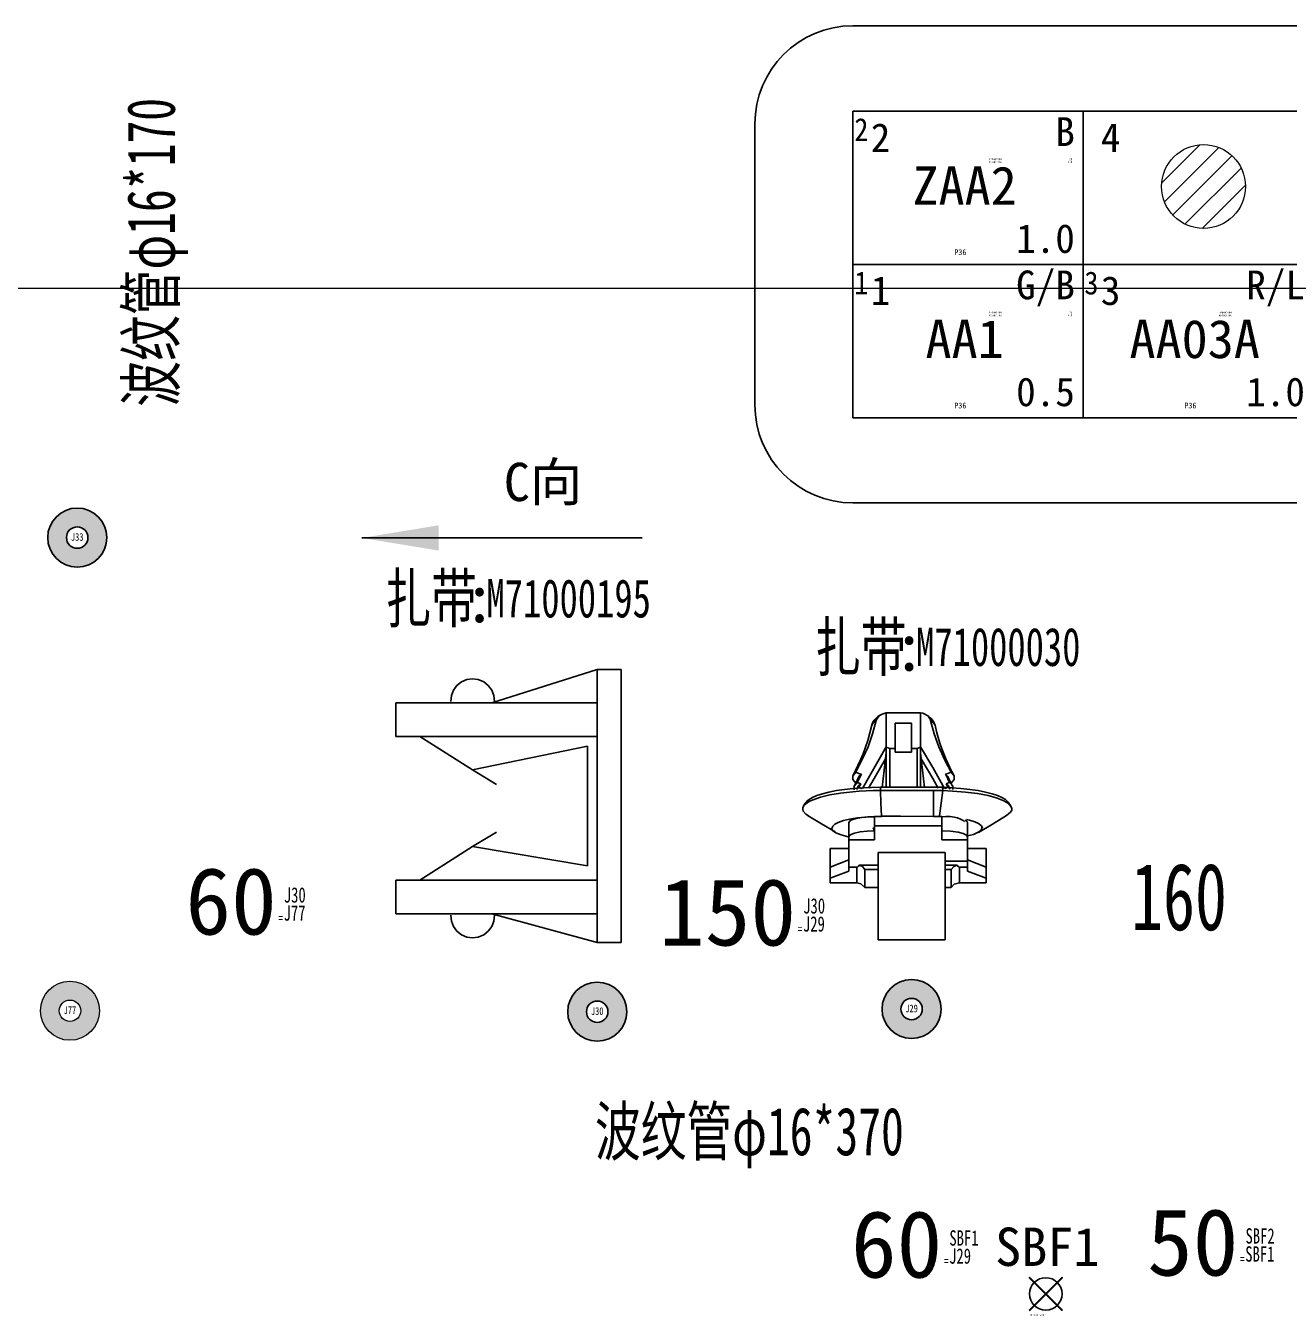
# Model space of a CAD drawing. Header units: millimetres. Extents: x -2653 to 6698, y -4403 to -42.
# Drawn here: x 814.3 to 880.2, y -795.9 to -728.6 of the extents above; entities that cross this region are included whole.
import ezdxf
from ezdxf.enums import TextEntityAlignment as Align

# ---------------------------------------------------------------- set-up
doc = ezdxf.new("R2010")
doc.units = ezdxf.units.MM
doc.header["$MEASUREMENT"] = 0
for name, color, linetype in [('21', 7, 'Continuous'), ('DIM', 6, 'Continuous'), ('文字', 3, 'Continuous'), ('短路点', 4, 'Continuous'), ('短路点-E1', 53, 'Continuous'), ('短路点-短路线号', 2, 'Continuous'), ('管-供应商', 43, 'Continuous'), ('管-内径', 2, 'Continuous'), ('管-名称', 59, 'Continuous'), ('管-外径', 6, 'Continuous'), ('管-编码', 58, 'Continuous'), ('节点长度', 1, 'Continuous'), ('节点长度-L', 32, 'Continuous'), ('轮廓线', 7, 'Continuous'), ('附件-供应商', 43, 'Continuous'), ('附件-名称', 53, 'Continuous'), ('附件-数量', 21, 'Continuous'), ('附件-编码', 52, 'Continuous')]:
    doc.layers.add(name, color=color, linetype=linetype)
for name, color, linetype, plot in [('供方编码', 51, 'Continuous', False), ('备注', 4, 'Continuous', False), ('短路点-不打印', 10, 'Continuous', False), ('管-ID', 7, 'Continuous', False), ('管-L', 38, 'Continuous', False), ('管-不打印', 2, 'Continuous', False), ('管-位置', 18, 'Continuous', False), ('管-单位', 2, 'Continuous', False), ('管-工位', 4, 'Continuous', False), ('管-开口', 64, 'Continuous', False), ('管-数量', 6, 'Continuous', False), ('管-类别', 56, 'Continuous', False), ('管-规格', 56, 'Continuous', False), ('管-重叠值', 49, 'Continuous', False), ('管-颜色', 14, 'Continuous', False), ('节点长度-E1', 53, 'Continuous', False), ('节点长度-E2', 53, 'Continuous', False), ('节点长度-不打印', 14, 'Continuous', False), ('附件-不打印', 2, 'Continuous', False), ('隐藏-剥皮长度', 2, 'Continuous', False), ('隐藏-加余量', 1, 'Continuous', False), ('隐藏-备注', 1, 'Continuous', False), ('隐藏-孔位', 1, 'Continuous', False), ('隐藏-对应端子', 2, 'Continuous', False), ('隐藏-短路点信息', 4, 'Continuous', False), ('隐藏-节点长度辅助', 202, 'Continuous', False), ('隐藏-规格', 1, 'Continuous', False), ('隐藏-辅助信息', 3, 'Continuous', False), ('隐藏-防水栓', 2, 'Continuous', False)]:
    doc.layers.add(name, color=color, linetype=linetype, plot=plot)
doc.styles.add('CL', font='', dxfattribs={"height": 2})
doc.styles.get("Standard").update_dxf_attribs({"font": 'txt', "bigfont": 'gbcbig.shx'})
doc.styles.add('灯泡', font='', dxfattribs={"width": 0.7})
doc.styles.get('CL').set_extended_font_data('SimSun')
doc.styles.get('灯泡').set_extended_font_data('NSimSun')
doc.dimstyles.get("Standard").update_dxf_attribs({"dimtxt": 10, "dimasz": 0.18, "dimexe": 0.18, "dimexo": 0.0625, "dimgap": 0.09, "dimtad": 0, "dimtih": 1, "dimtoh": 1, "dimdec": 4, "dimzin": 0, "dimdsep": 46, "dimtxsty": 'Standard', "dimcen": 0.09, "dimadec": 0, "dimazin": 0, "dimtfac": 1, "dimtdec": 4, "dimtofl": 0, "dimtmove": 0, "dimatfit": 3, "dimfxl": 1, "dimtolj": 1, "dimtzin": 0, "dimarcsym": 0})

# ---------------------------------------------------------------- blocks, each defined once
blk = doc.blocks.new('493577-1（出线）')
for p, q in [((165.06, 140.837), (108.781, 140.837)), ((103.66, 135.716), (103.66, 121.056)), ((165.06, 115.935), (108.781, 115.935))]:
    blk.add_line(p, q)
for points in [[(108.781, 136.386), (120.781, 136.386), (120.781, 128.386), (108.781, 128.386)], [(120.781, 136.386), (132.781, 136.386), (132.781, 128.386), (120.781, 128.386)], [(108.781, 128.386), (120.781, 128.386), (120.781, 120.386), (108.781, 120.386)], [(120.781, 128.386), (132.781, 128.386), (132.781, 120.386), (120.781, 120.386)]]:
    blk.add_lwpolyline(points, close=True)
at = {"color": 7, "linetype": 'Continuous'}
for centre, start, end in [((108.781, 135.716), 90, 180), ((108.781, 121.056), 180, 270)]:
    blk.add_arc(centre, 5.12, start, end, dxfattribs=at)
at = {"char_height": 1.5, "width": 2.47009, "attachment_point": 1}
for s, insert in [('{\\fSimSun|b0|i0|c134|p2;2}', (109.707, 135.749)), ('{\\fSimSun|b0|i0|c134|p2;4}', (121.707, 135.749)), ('{\\fSimSun|b0|i0|c134|p2;1}', (109.707, 127.768)), ('{\\fSimSun|b0|i0|c134|p2;3}', (121.707, 127.768))]:
    blk.add_mtext(s, dxfattribs=dict(at, insert=insert))
blk = doc.blocks.new('电线2')
at = {"layer": '轮廓线', "color": 7, "style": 'CL', "flags": 4}
for tag, p in [('颜色', (5.879, 2.803)), ('线径', (5.879, -2.776))]:
    blk.add_attdef(tag, text='', height=1.5, dxfattribs=at).set_placement(p, align=Align.MIDDLE_RIGHT)
blk.add_attdef('线号', text='', height=2, dxfattribs=at).set_placement((0.127, -0.016), align=Align.MIDDLE_CENTER)
at = {"layer": '隐藏-剥皮长度', "color": 2, "style": 'CL', "width": 0.9, "flags": 4}
blk.add_attdef('剥皮', text='', height=0.1, dxfattribs=at).set_placement((5.742, 1.222), align=Align.MIDDLE_RIGHT)
at = {"layer": '隐藏-加余量', "color": 1, "style": 'CL', "width": 0.9, "flags": 4}
blk.add_attdef('加余量', text='', height=0.1, dxfattribs=at).set_placement((5.742, 1.362), align=Align.MIDDLE_RIGHT)
at = {"layer": '隐藏-备注', "color": 1, "style": 'CL', "width": 0.9, "flags": 5}
blk.add_attdef('备注', text='', height=0.1, dxfattribs=at).set_placement((3.704, -1.38), align=Align.MIDDLE_CENTER)
at = {"layer": '隐藏-孔位', "color": 6, "style": 'CL', "width": 0.9, "flags": 4}
blk.add_attdef('孔位', text='', height=1.2, dxfattribs=at).set_placement((-5.625, 2.907), align=Align.MIDDLE_LEFT)
at = {"layer": '隐藏-对应端子', "color": 2, "style": 'CL', "width": 0.9, "flags": 4}
blk.add_attdef('对应簧片', text='', height=0.1, dxfattribs=at).set_placement((2.055, 1.208), align=Align.MIDDLE_RIGHT)
at = {"layer": '隐藏-规格', "color": 1, "style": 'CL', "width": 0.9, "flags": 5}
blk.add_attdef('规格', text='', height=0.2, dxfattribs=at).set_placement((5.742, -1.391), align=Align.MIDDLE_RIGHT)
at = {"layer": '隐藏-辅助信息', "color": 2, "style": 'CL', "width": 0.9, "flags": 5}
for tag, p in [('辅助', (3.704, 1.511)), ('标识管', (3.704, -1.138))]:
    blk.add_attdef(tag, text='', height=0.1, dxfattribs=at).set_placement(p, align=Align.MIDDLE_CENTER)
at = {"layer": '隐藏-辅助信息', "color": 3, "style": 'CL', "width": 0.9, "flags": 5}
for tag, p in [('编码', (3.704, 1.37)), ('供方编码', (3.704, 1.236))]:
    blk.add_attdef(tag, text='', height=0.1, dxfattribs=at).set_placement(p, align=Align.MIDDLE_CENTER)
for tag, p in [('线种', (2.055, -1.261)), ('工位', (2.055, -1.38))]:
    blk.add_attdef(tag, text='', height=0.1, dxfattribs=at).set_placement(p, align=Align.MIDDLE_RIGHT)
at = {"layer": '隐藏-辅助信息', "color": 1, "style": 'CL', "width": 0.9, "flags": 5}
blk.add_attdef('选项', text='', height=0.1, dxfattribs=at).set_placement((3.704, -1.261), align=Align.MIDDLE_CENTER)
at = {"layer": '隐藏-辅助信息', "color": 4, "style": 'CL', "width": 0.9, "flags": 4}
blk.add_attdef('位置', text='', height=0.3, dxfattribs=at).set_placement((-0.094, -3.491), align=Align.MIDDLE_CENTER)
at = {"layer": '隐藏-防水栓', "color": 2, "style": 'CL', "width": 0.9, "flags": 4}
blk.add_attdef('防水栓', text='', height=0.1, dxfattribs=at).set_placement((2.055, 1.362), align=Align.MIDDLE_RIGHT)
blk = doc.blocks.new('010016')
at = {"lineweight": 25}
blk.add_line((2045.557, 1138.112), (2046.983, 1138.114), dxfattribs=at)
at = {"color": 0}
for p, q in [((2044.946, 1134.704), (2044.946, 1130.151)), ((2048.446, 1134.704), (2048.446, 1130.151)), ((2044.946, 1130.151), (2048.446, 1130.151))]:
    blk.add_line(p, q, dxfattribs=at)
at = {"layer": '21', "color": 0, "linetype": 'Continuous'}
for p, q in [((2044.621, 1141.353), (2044.694, 1141.478)), ((2044.642, 1141.423), (2044.624, 1141.364)), ((2044.669, 1141.474), (2044.642, 1141.423)), ((2044.855, 1141.598), (2044.66, 1140.904)), ((2044.701, 1141.535), (2044.661, 1141.462)), ((2044.744, 1141.564), (2044.664, 1141.467)), ((2044.694, 1141.478), (2044.855, 1141.598)), ((2044.75, 1141.606), (2044.701, 1141.535)), ((2044.879, 1141.657), (2044.744, 1141.564)), ((2044.807, 1141.674), (2044.75, 1141.606)), ((2044.873, 1141.738), (2044.807, 1141.674)), ((2044.855, 1141.598), (2044.879, 1141.657)), ((2044.945, 1141.798), (2044.873, 1141.738)), ((2044.946, 1141.763), (2044.879, 1141.657)), ((2045.027, 1141.854), (2044.945, 1141.798)), ((2045.031, 1141.849), (2044.946, 1141.763)), ((2045.07, 1141.879), (2045.027, 1141.854)), ((2045.154, 1141.928), (2045.031, 1141.849)), ((2045.116, 1141.903), (2045.07, 1141.879)), ((2045.37, 1141.992), (2045.154, 1141.928)), ((2046.27, 1142.003), (2045.37, 1142.003)), ((2045.37, 1140.204), (2045.37, 1142.003)), ((2046.27, 1141.455), (2045.846, 1141.455)), ((2045.846, 1141.454), (2045.846, 1140.134)), ((2047.17, 1142.003), (2046.27, 1142.003)), ((2046.694, 1141.455), (2046.27, 1141.455)), ((2046.694, 1141.454), (2046.694, 1140.134)), ((2047.17, 1142.003), (2047.17, 1140.204)), ((2047.17, 1141.992), (2047.279, 1141.97)), ((2047.279, 1141.97), (2047.386, 1141.928)), ((2047.386, 1141.928), (2047.509, 1141.849)), ((2047.471, 1141.878), (2047.425, 1141.902)), ((2047.513, 1141.853), (2047.471, 1141.878)), ((2047.509, 1141.849), (2047.594, 1141.763)), ((2047.595, 1141.798), (2047.513, 1141.853)), ((2047.594, 1141.763), (2047.661, 1141.657)), ((2047.668, 1141.738), (2047.595, 1141.798)), ((2047.661, 1141.657), (2047.795, 1141.564)), ((2047.685, 1141.598), (2047.661, 1141.657)), ((2047.733, 1141.673), (2047.668, 1141.738)), ((2047.846, 1141.478), (2047.685, 1141.598)), ((2047.685, 1141.598), (2047.88, 1140.904)), ((2047.79, 1141.606), (2047.733, 1141.673)), ((2047.839, 1141.535), (2047.79, 1141.606)), ((2047.795, 1141.564), (2047.876, 1141.467)), ((2047.879, 1141.462), (2047.839, 1141.535)), ((2047.919, 1141.353), (2047.846, 1141.478)), ((2047.898, 1141.423), (2047.871, 1141.474)), ((2047.915, 1141.364), (2047.898, 1141.423)), ((2044.521, 1140.949), (2044.407, 1140.55)), ((2044.66, 1140.904), (2044.425, 1140.22)), ((2044.621, 1141.353), (2044.521, 1140.949)), ((2047.88, 1140.904), (2048.115, 1140.22)), ((2048.001, 1141.027), (2047.919, 1141.353)), ((2048.089, 1140.703), (2048.001, 1141.027)), ((2044.425, 1140.22), (2044.123, 1139.551)), ((2044.129, 1138.046), (2045.37, 1140.218)), ((2044.294, 1140.197), (2044.166, 1139.849)), ((2044.407, 1140.55), (2044.294, 1140.197)), ((2045.37, 1138.109), (2045.37, 1140.204)), ((2045.37, 1140.204), (2045.557, 1140.134)), ((2045.846, 1140.134), (2045.557, 1140.134)), ((2045.557, 1138.112), (2045.557, 1140.134)), ((2045.846, 1140.134), (2045.846, 1139.934)), ((2046.983, 1140.134), (2046.694, 1140.134)), ((2046.694, 1139.934), (2046.694, 1140.134)), ((2046.983, 1140.134), (2047.17, 1140.204)), ((2046.983, 1138.114), (2046.983, 1140.134)), ((2047.797, 1139.136), (2047.17, 1140.218)), ((2047.17, 1140.204), (2047.17, 1138.111)), ((2048.176, 1140.408), (2048.089, 1140.703)), ((2048.115, 1140.22), (2048.416, 1139.551)), ((2048.272, 1140.117), (2048.176, 1140.408)), ((2048.371, 1139.855), (2048.272, 1140.117)), ((2044.123, 1139.551), (2043.786, 1138.895)), ((2044.037, 1139.547), (2043.898, 1139.25)), ((2044.166, 1139.849), (2044.037, 1139.547)), ((2044.743, 1138.57), (2045.335, 1139.592)), ((2045.167, 1138.095), (2045.37, 1139.906)), ((2046.27, 1139.934), (2045.846, 1139.934)), ((2046.694, 1139.934), (2046.27, 1139.934)), ((2047.373, 1138.098), (2047.17, 1139.906)), ((2047.797, 1138.57), (2047.205, 1139.592)), ((2048.48, 1139.599), (2048.371, 1139.855)), ((2048.416, 1139.551), (2048.754, 1138.895)), ((2048.586, 1139.369), (2048.48, 1139.599)), ((2043.628, 1138.708), (2043.786, 1138.895)), ((2043.772, 1138.993), (2043.642, 1138.738)), ((2043.898, 1139.25), (2043.772, 1138.993)), ((2043.786, 1138.895), (2043.949, 1138.835)), ((2043.949, 1138.835), (2044.078, 1138.787)), ((2043.954, 1138.674), (2044.078, 1138.787)), ((2044.078, 1138.787), (2043.956, 1138.552)), ((2048.411, 1138.046), (2047.797, 1139.136)), ((2048.591, 1138.835), (2048.462, 1138.787)), ((2048.586, 1138.674), (2048.462, 1138.787)), ((2048.462, 1138.787), (2048.584, 1138.552)), ((2048.695, 1139.141), (2048.586, 1139.369)), ((2048.754, 1138.895), (2048.591, 1138.835)), ((2048.796, 1138.939), (2048.695, 1139.141)), ((2048.912, 1138.708), (2048.754, 1138.895)), ((2048.898, 1138.738), (2048.796, 1138.939)), ((2043.198, 1137.999), (2043.654, 1138.049)), ((2043.628, 1138.517), (2043.628, 1138.708)), ((2043.786, 1138.329), (2043.628, 1138.517)), ((2043.654, 1138.049), (2044.131, 1138.084)), ((2043.79, 1138.349), (2043.686, 1138.14)), ((2043.697, 1138.175), (2043.86, 1138.366)), ((2043.703, 1137.979), (2043.697, 1138.175)), ((2043.893, 1138.558), (2043.79, 1138.349)), ((2043.862, 1138.069), (2043.827, 1137.997)), ((2043.83, 1138), (2043.882, 1138.056)), ((2043.956, 1138.552), (2043.86, 1138.366)), ((2043.86, 1138.366), (2043.964, 1138.328)), ((2043.862, 1138.069), (2043.923, 1138.185)), ((2043.882, 1138.056), (2043.949, 1138.112)), ((2043.893, 1138.558), (2043.954, 1138.674)), ((2043.923, 1138.185), (2044.045, 1138.298)), ((2043.991, 1138.194), (2043.949, 1138.112)), ((2043.949, 1138.112), (2044.023, 1138.085)), ((2043.964, 1138.328), (2044.045, 1138.298)), ((2044.045, 1138.298), (2043.991, 1138.194)), ((2044.023, 1138.085), (2044.082, 1138.063)), ((2044.054, 1138.042), (2044.082, 1138.063)), ((2044.129, 1138.046), (2044.082, 1138.063)), ((2044.131, 1138.084), (2044.613, 1138.106)), ((2044.457, 1138.062), (2044.743, 1138.57)), ((2044.613, 1138.106), (2045.067, 1138.113)), ((2045.067, 1138.113), (2045.877, 1138.113)), ((2045.067, 1137.944), (2045.067, 1138.113)), ((2045.877, 1138.113), (2046.663, 1138.113)), ((2046.663, 1138.113), (2047.06, 1138.113)), ((2047.06, 1138.113), (2047.446, 1138.113)), ((2047.446, 1138.113), (2047.839, 1138.113)), ((2048.081, 1138.065), (2047.797, 1138.57)), ((2047.839, 1138.113), (2048.316, 1138.107)), ((2048.316, 1138.107), (2048.317, 1138.107)), ((2048.317, 1138.107), (2048.334, 1137.937)), ((2048.317, 1138.107), (2048.794, 1138.085)), ((2048.411, 1138.046), (2048.458, 1138.063)), ((2048.517, 1138.085), (2048.458, 1138.063)), ((2048.496, 1138.026), (2048.458, 1138.063)), ((2048.576, 1138.328), (2048.495, 1138.298)), ((2048.617, 1138.185), (2048.495, 1138.298)), ((2048.495, 1138.298), (2048.549, 1138.194)), ((2048.591, 1138.112), (2048.517, 1138.085)), ((2048.549, 1138.194), (2048.591, 1138.112)), ((2048.68, 1138.366), (2048.576, 1138.328)), ((2048.584, 1138.552), (2048.68, 1138.366)), ((2048.647, 1138.558), (2048.586, 1138.674)), ((2048.655, 1138.059), (2048.591, 1138.112)), ((2048.678, 1138.069), (2048.617, 1138.185)), ((2048.75, 1138.349), (2048.647, 1138.558)), ((2048.706, 1138.005), (2048.655, 1138.059)), ((2048.711, 1138.003), (2048.678, 1138.069)), ((2048.841, 1138.178), (2048.68, 1138.366)), ((2048.854, 1138.14), (2048.75, 1138.349)), ((2048.754, 1138.329), (2048.912, 1138.517)), ((2048.794, 1138.085), (2049.271, 1138.049)), ((2048.84, 1137.986), (2048.841, 1138.178)), ((2048.912, 1138.517), (2048.912, 1138.708)), ((2049.271, 1138.049), (2049.732, 1137.999)), ((2041.223, 1137.36), (2041.348, 1137.474)), ((2041.264, 1137.314), (2041.397, 1137.39)), ((2041.348, 1137.474), (2041.526, 1137.58)), ((2041.397, 1137.39), (2041.56, 1137.463)), ((2041.526, 1137.58), (2041.76, 1137.679)), ((2041.56, 1137.463), (2041.945, 1137.592)), ((2041.76, 1137.679), (2042.049, 1137.773)), ((2041.945, 1137.592), (2042.426, 1137.709)), ((2042.049, 1137.773), (2042.389, 1137.859)), ((2042.389, 1137.859), (2042.774, 1137.935)), ((2042.426, 1137.709), (2042.985, 1137.805)), ((2042.774, 1137.935), (2043.198, 1137.998)), ((2042.985, 1137.805), (2043.297, 1137.845)), ((2043.297, 1137.845), (2043.627, 1137.879)), ((2043.627, 1137.879), (2043.969, 1137.906)), ((2043.969, 1137.906), (2044.323, 1137.926)), ((2044.028, 1138.021), (2044.054, 1138.042)), ((2044.323, 1137.926), (2044.691, 1137.939)), ((2044.691, 1137.939), (2045.067, 1137.944)), ((2045.067, 1137.944), (2045.097, 1137.281)), ((2045.067, 1137.944), (2045.567, 1137.944)), ((2045.567, 1137.944), (2045.877, 1137.944)), ((2045.877, 1137.944), (2046.377, 1137.944)), ((2046.377, 1137.944), (2047.109, 1137.943)), ((2047.109, 1137.943), (2047.841, 1137.944)), ((2047.839, 1137.281), (2047.841, 1137.944)), ((2047.841, 1137.944), (2047.966, 1137.943)), ((2047.966, 1137.943), (2048.091, 1137.942)), ((2048.091, 1137.942), (2048.334, 1137.937)), ((2048.152, 1136.614), (2048.333, 1137.937)), ((2048.334, 1137.937), (2048.83, 1137.915)), ((2048.83, 1137.915), (2049.501, 1137.86)), ((2049.501, 1137.86), (2049.827, 1137.822)), ((2049.732, 1137.999), (2050.164, 1137.935)), ((2049.827, 1137.822), (2050.141, 1137.777)), ((2050.141, 1137.777), (2050.421, 1137.728)), ((2050.164, 1137.935), (2050.553, 1137.86)), ((2050.421, 1137.728), (2050.684, 1137.673)), ((2050.553, 1137.86), (2050.892, 1137.774)), ((2050.684, 1137.673), (2050.932, 1137.612)), ((2050.892, 1137.774), (2051.176, 1137.683)), ((2050.932, 1137.612), (2051.158, 1137.545)), ((2051.158, 1137.545), (2051.506, 1137.409)), ((2051.176, 1137.683), (2051.408, 1137.583)), ((2051.408, 1137.583), (2051.588, 1137.476)), ((2051.506, 1137.409), (2051.757, 1137.256)), ((2051.588, 1137.476), (2051.731, 1137.332)), ((2041.016, 1136.955), (2041.021, 1137.042)), ((2041.043, 1136.87), (2041.016, 1136.955)), ((2041.021, 1137.042), (2041.084, 1137.16)), ((2041.186, 1136.707), (2041.043, 1136.87)), ((2041.137, 1137.238), (2041.068, 1137.139)), ((2041.084, 1137.16), (2041.264, 1137.314)), ((2041.205, 1137.336), (2041.137, 1137.238)), ((2041.316, 1136.628), (2041.186, 1136.707)), ((2041.21, 1137.336), (2041.223, 1137.36)), ((2045.097, 1137.281), (2045.127, 1136.618)), ((2047.836, 1136.618), (2047.839, 1137.281)), ((2051.859, 1136.803), (2051.645, 1136.629)), ((2051.805, 1137.233), (2051.737, 1137.332)), ((2051.757, 1137.256), (2051.899, 1137.093)), ((2051.874, 1137.135), (2051.805, 1137.233)), ((2051.922, 1136.921), (2051.859, 1136.803)), ((2051.899, 1137.093), (2051.927, 1137.007)), ((2051.927, 1137.007), (2051.922, 1136.921)), ((2041.302, 1136.627), (2042.006, 1136.202)), ((2042.006, 1136.202), (2042.71, 1135.777)), ((2042.583, 1136.08), (2042.551, 1135.986)), ((2042.691, 1136.182), (2042.583, 1136.08)), ((2042.866, 1136.274), (2042.691, 1136.182)), ((2043.138, 1136.368), (2042.866, 1136.274)), ((2043.467, 1136.446), (2043.138, 1136.368)), ((2043.417, 1136.257), (2043.46, 1136.337)), ((2043.417, 1135.519), (2043.417, 1136.257)), ((2043.46, 1136.337), (2043.588, 1136.412)), ((2043.87, 1136.511), (2043.467, 1136.446)), ((2043.801, 1136.479), (2043.588, 1136.412)), ((2044.083, 1136.531), (2043.801, 1136.479)), ((2044.313, 1136.556), (2043.87, 1136.511)), ((2044.412, 1136.564), (2044.083, 1136.531)), ((2044.768, 1136.58), (2044.313, 1136.556)), ((2044.767, 1136.575), (2044.412, 1136.564)), ((2044.767, 1136.587), (2044.767, 1135.838)), ((2048.267, 1136.091), (2044.767, 1136.091)), ((2045.127, 1136.585), (2044.768, 1136.58)), ((2045.127, 1136.594), (2046.112, 1136.594)), ((2047.836, 1136.592), (2046.112, 1136.594)), ((2047.973, 1136.592), (2047.836, 1136.592)), ((2048.084, 1136.591), (2047.973, 1136.592)), ((2048.102, 1136.591), (2048.084, 1136.591)), ((2048.147, 1136.59), (2048.102, 1136.591)), ((2048.267, 1136.586), (2048.152, 1136.589)), ((2048.267, 1136.59), (2048.267, 1135.838)), ((2048.269, 1136.571), (2048.491, 1136.586)), ((2048.491, 1136.586), (2048.714, 1136.579)), ((2048.714, 1136.579), (2048.909, 1136.554)), ((2048.909, 1136.554), (2049.093, 1136.509)), ((2049.093, 1136.509), (2049.249, 1136.449)), ((2049.249, 1136.449), (2049.384, 1136.373)), ((2049.384, 1136.373), (2049.457, 1136.315)), ((2049.469, 1136.402), (2049.588, 1136.322)), ((2049.718, 1136.392), (2049.568, 1136.427)), ((2049.588, 1136.322), (2049.617, 1136.257)), ((2049.617, 1136.257), (2049.617, 1135.519)), ((2049.992, 1136.308), (2049.718, 1136.392)), ((2050.192, 1136.218), (2049.992, 1136.308)), ((2050.342, 1136.1), (2050.192, 1136.218)), ((2050.194, 1135.752), (2050.921, 1136.19)), ((2050.391, 1135.983), (2050.342, 1136.1)), ((2050.921, 1136.19), (2051.648, 1136.629)), ((2042.513, 1135.986), (2042.576, 1135.854)), ((2042.576, 1135.854), (2042.749, 1135.731)), ((2042.749, 1135.731), (2043.022, 1135.622)), ((2043.022, 1135.622), (2043.397, 1135.526)), ((2043.496, 1135.627), (2043.417, 1135.519)), ((2043.417, 1135.363), (2043.417, 1135.519)), ((2043.417, 1135.363), (2044.767, 1135.363)), ((2043.417, 1134.246), (2043.417, 1135.363)), ((2043.726, 1135.722), (2043.496, 1135.627)), ((2044.019, 1135.785), (2043.726, 1135.722)), ((2044.376, 1135.824), (2044.019, 1135.785)), ((2044.767, 1135.838), (2044.376, 1135.824)), ((2044.767, 1135.778), (2044.699, 1136.009)), ((2044.767, 1135.363), (2044.767, 1135.838)), ((2048.724, 1135.819), (2048.267, 1135.838)), ((2048.267, 1135.363), (2048.267, 1135.838)), ((2048.267, 1135.363), (2049.617, 1135.363)), ((2049.127, 1135.765), (2048.724, 1135.819)), ((2049.391, 1135.696), (2049.127, 1135.765)), ((2049.559, 1135.612), (2049.391, 1135.696)), ((2049.617, 1135.519), (2049.559, 1135.612)), ((2049.617, 1135.568), (2049.918, 1135.654)), ((2049.617, 1135.363), (2049.617, 1135.519)), ((2049.617, 1134.246), (2049.617, 1135.363)), ((2049.918, 1135.654), (2050.169, 1135.762)), ((2050.17, 1135.762), (2050.32, 1135.872)), ((2050.32, 1135.872), (2050.367, 1135.983)), ((2042.442, 1134.918), (2043.417, 1134.918)), ((2042.442, 1133.946), (2042.442, 1134.918)), ((2048.446, 1134.704), (2044.946, 1134.704)), ((2050.592, 1134.918), (2049.617, 1134.918)), ((2050.592, 1133.946), (2050.592, 1134.918)), ((2042.442, 1133.946), (2043.417, 1134.323)), ((2043.417, 1133.934), (2043.417, 1134.246)), ((2043.924, 1133.988), (2043.967, 1134.053)), ((2044.946, 1134.053), (2043.967, 1134.053)), ((2043.967, 1134.053), (2044.14, 1133.969)), ((2048.446, 1134.246), (2049.617, 1134.246)), ((2049.066, 1134.053), (2048.446, 1134.053)), ((2048.894, 1133.969), (2049.066, 1134.053)), ((2049.066, 1134.053), (2049.121, 1133.975)), ((2050.592, 1133.946), (2049.617, 1134.323)), ((2049.617, 1133.934), (2049.617, 1134.246)), ((2042.442, 1133.363), (2042.442, 1133.946)), ((2042.442, 1133.363), (2043.417, 1133.74)), ((2042.442, 1133.363), (2042.442, 1133.128)), ((2043.417, 1133.934), (2043.834, 1133.934)), ((2043.417, 1133.934), (2043.417, 1133.74)), ((2043.834, 1133.934), (2043.851, 1133.936)), ((2043.834, 1133.128), (2043.834, 1133.934)), ((2043.851, 1133.936), (2043.868, 1133.942)), ((2043.868, 1133.942), (2043.896, 1133.96)), ((2043.896, 1133.96), (2043.924, 1133.988)), ((2044.14, 1133.969), (2044.267, 1133.827)), ((2044.267, 1132.885), (2044.267, 1133.827)), ((2044.267, 1133.827), (2044.946, 1133.827)), ((2048.446, 1133.827), (2048.767, 1133.827)), ((2048.767, 1133.827), (2048.894, 1133.969)), ((2048.767, 1132.885), (2048.767, 1133.827)), ((2049.121, 1133.975), (2049.166, 1133.942)), ((2049.166, 1133.942), (2049.183, 1133.936)), ((2049.183, 1133.936), (2049.2, 1133.934)), ((2049.2, 1133.934), (2049.2, 1133.128)), ((2049.2, 1133.934), (2049.617, 1133.934)), ((2049.617, 1133.934), (2049.617, 1133.74)), ((2050.592, 1133.363), (2049.617, 1133.74)), ((2050.592, 1133.363), (2050.592, 1133.946)), ((2050.592, 1133.363), (2050.592, 1133.128)), ((2042.442, 1133.128), (2043.834, 1133.128)), ((2044.056, 1133.077), (2043.834, 1133.128)), ((2044.267, 1132.885), (2044.056, 1133.077)), ((2044.267, 1132.885), (2044.946, 1132.885)), ((2048.446, 1132.885), (2048.767, 1132.885)), ((2048.923, 1133.046), (2048.767, 1132.885)), ((2049.2, 1133.128), (2048.923, 1133.046)), ((2049.2, 1133.128), (2050.592, 1133.128))]:
    blk.add_line(p, q, dxfattribs=at)
blk = doc.blocks.new('附件')
at = {"layer": '文字', "color": 3, "style": 'CL'}
blk.add_text(':', height=2.5, dxfattribs=at).set_placement((-3.788, -0.382), align=Align.MIDDLE_CENTER)
at = {"layer": '附件-不打印', "color": 3, "style": 'CL', "width": 0.7, "flags": 5}
for tag, p in [('范围', (-8.485, -1.318)), ('工位', (-6.896, -1.318)), ('位置', (-5.306, -1.318)), ('供方编码', (-8.485, -1.616))]:
    blk.add_attdef(tag, text='', height=0.2, dxfattribs=at).set_placement(p, align=Align.MIDDLE_CENTER)
at = {"layer": '附件-不打印', "color": 1, "style": 'CL'}
for tag, width, flags, p in [('单位', 0.6, 1, (-3.717, -1.318)), ('选项', 0.7, 13, (-6.896, -1.616)), ('备注', 0.7, 5, (-5.306, -1.616)), ('规格', 0.7, 5, (-3.717, -1.616))]:
    blk.add_attdef(tag, text='', height=0.2, dxfattribs=dict(at, width=width, flags=flags)).set_placement(p, align=Align.MIDDLE_CENTER)
at = {"layer": '附件-供应商', "color": 3, "style": 'CL', "width": 0.7, "flags": 8}
blk.add_attdef('供应商', text='', height=2.5, dxfattribs=at).set_placement((-13.399, -0.419), align=Align.MIDDLE_RIGHT)
at = {"layer": '附件-名称', "color": 3, "style": 'CL', "width": 0.7, "flags": 4}
blk.add_attdef('名称', text='', height=2.5, dxfattribs=at).set_placement((-3.92, -0.382), align=Align.MIDDLE_RIGHT)
at = {"layer": '附件-数量', "color": 2, "style": 'CL', "width": 0.7, "flags": 2}
blk.add_attdef('*', text='', height=1, dxfattribs=at).set_placement((15.719, -0.382), align=Align.MIDDLE_CENTER)
at = {"layer": '附件-数量', "color": 2, "style": 'CL', "width": 0.7, "flags": 4}
blk.add_attdef('数量', text='', height=1.2, dxfattribs=at).set_placement((16.072, -0.382), align=Align.MIDDLE_LEFT)
at = {"layer": '附件-编码', "color": 2, "style": 'CL', "width": 0.7, "flags": 4}
blk.add_attdef('编码', text='', height=2.5, dxfattribs=at).set_placement((-3.651, -0.382), align=Align.MIDDLE_LEFT)
blk = doc.blocks.new('9818107')
at = {"color": 0, "linetype": 'Continuous'}
for p, q in [((48.797, 27.934), (43.297, 26.184)), ((48.797, 27.934), (48.797, 13.684)), ((50.047, 13.684), (50.047, 27.934)), ((41.297, 26.851), (41.477, 27.093)), ((41.477, 27.093), (41.716, 27.283)), ((41.716, 27.283), (42, 27.403)), ((42, 27.403), (42.297, 27.444)), ((42.297, 27.444), (42.594, 27.403)), ((42.594, 27.403), (42.878, 27.283)), ((42.878, 27.283), (43.117, 27.093)), ((43.117, 27.093), (43.297, 26.851)), ((41.159, 26.265), (41.19, 26.567)), ((41.19, 26.567), (41.297, 26.851)), ((43.297, 26.851), (43.404, 26.567)), ((43.404, 26.567), (43.435, 26.265)), ((48.797, 26.184), (38.297, 26.184)), ((38.297, 26.184), (38.297, 24.434)), ((48.797, 24.434), (48.797, 26.184)), ((38.297, 24.434), (48.797, 24.434)), ((39.547, 24.434), (42.297, 22.684)), ((48.797, 24.434), (48.797, 24.434)), ((42.297, 22.684), (48.297, 23.934)), ((48.297, 23.934), (48.297, 17.684)), ((50.047, 23.434), (50.047, 18.684)), ((42.297, 22.684), (43.547, 21.934)), ((42.297, 18.684), (43.547, 19.434)), ((42.297, 18.684), (39.547, 16.934)), ((48.297, 17.684), (42.297, 18.684)), ((48.797, 16.934), (38.297, 16.934)), ((38.297, 16.934), (38.297, 15.184)), ((48.797, 15.184), (48.797, 16.934)), ((38.297, 15.184), (48.797, 15.184)), ((41.19, 14.801), (41.159, 15.103)), ((48.797, 13.684), (43.297, 15.184)), ((43.435, 15.103), (43.404, 14.801)), ((48.797, 15.184), (48.797, 15.184)), ((41.297, 14.517), (41.19, 14.801)), ((41.477, 14.275), (41.297, 14.517)), ((41.716, 14.085), (41.477, 14.275)), ((43.117, 14.275), (42.878, 14.085)), ((43.297, 14.517), (43.117, 14.275)), ((43.404, 14.801), (43.297, 14.517)), ((42, 13.965), (41.716, 14.085)), ((42.297, 13.924), (42, 13.965)), ((42.594, 13.965), (42.297, 13.924)), ((42.878, 14.085), (42.594, 13.965)), ((48.797, 13.684), (50.047, 13.684)), ((50.047, 13.684), (50.047, 13.684))]:
    blk.add_line(p, q, dxfattribs=at)
at = {"color": 0}
blk.add_line((48.797, 27.934), (50.047, 27.934), dxfattribs=at)
blk = doc.blocks.new('9818106')
at = {"rotation": 180}
blk.add_blockref('9818107', (857.775, -198.67), dxfattribs=at)
blk = doc.blocks.new('分支点')
at = {"layer": '轮廓线'}
h = blk.add_hatch(color=1, dxfattribs=at)
edge = h.paths.add_edge_path()
edge.add_arc((-0.001, 0.001), 1.54, 0, 360)
edge = h.paths.add_edge_path(flags=16)
edge.add_arc((-0.001, 0.001), 0.56, 0, 360)
at = {"layer": '轮廓线', "color": 1, "linetype": 'ByBlock', "lineweight": -2}
for radius in [1.54, 0.56]:
    blk.add_circle((-0.001, 0.001), radius, dxfattribs=at)
at = {"layer": '轮廓线', "color": 2, "style": 'CL', "width": 0.8}
blk.add_attdef('位置', text='', height=0.4, dxfattribs=at).set_placement((-0.002, 0.035), align=Align.MIDDLE_CENTER)
at = {"layer": '隐藏-辅助信息', "color": 1, "style": 'CL', "width": 0.8, "flags": 13}
blk.add_attdef('选项', text='', height=0.1, dxfattribs=at).set_placement((-0.002, -0.464), align=Align.MIDDLE_CENTER)
blk = doc.blocks.new('节点长度')
at = {"layer": '节点长度-E1', "color": 202, "ltscale": 0.5, "style": 'CL', "width": 0.7, "flags": 4}
blk.add_attdef('E1', text='', height=0.8, dxfattribs=at).set_placement((1.351, 0.931), align=Align.MIDDLE_LEFT)
at = {"layer": '节点长度-E2', "color": 202, "ltscale": 0.5, "style": 'CL', "width": 0.7, "flags": 4}
blk.add_attdef('E2', text='', height=0.8, dxfattribs=at).set_placement((1.339, -0.011), align=Align.MIDDLE_LEFT)
at = {"layer": '节点长度-L', "color": 1, "ltscale": 0.5, "style": 'CL', "flags": 4}
blk.add_attdef('L', text='', height=2, dxfattribs=at).set_placement((0.98, 0.612), align=Align.MIDDLE_RIGHT)
at = {"layer": '节点长度-不打印', "color": 202, "ltscale": 0.5, "style": 'CL', "width": 0.7}
blk.add_text('=', height=0.5, dxfattribs=at).set_placement((1.189, -0.273), align=Align.MIDDLE_CENTER)
at = {"layer": '节点长度-不打印', "color": 1, "style": 'CL', "width": 0.8, "flags": 13}
blk.add_attdef('选项', text='', height=0.1, dxfattribs=at).set_placement((0.334, -0.1), align=Align.MIDDLE_CENTER)
blk = doc.blocks.new('短路点')
at = {"layer": '轮廓线', "color": 2, "linetype": 'ByBlock', "lineweight": -2}
for p, q in [((0, 0), (-0.869, 0.869)), ((-0.869, -0.869), (0.869, 0.869)), ((0, 0), (0.869, -0.869))]:
    blk.add_line(p, q, dxfattribs=at)
at = {"layer": '轮廓线', "color": 2, "linetype": 'ByBlock', "lineweight": -2, "const_width": 0.0983}
for points in [[(-0.869, -0.869), (0.869, 0.869)], [(-0.869, 0.869), (0.869, -0.869)]]:
    blk.add_lwpolyline(points, dxfattribs=at)
at = {"layer": '轮廓线', "linetype": 'ByBlock', "lineweight": -2}
blk.add_circle((0, 0), 0.847, dxfattribs=at)
at = {"layer": '短路点-E1', "color": 4, "ltscale": 0.5, "style": 'CL', "flags": 4}
blk.add_attdef('E1', text='', height=2, dxfattribs=at).set_placement((0.092, 2.443), align=Align.MIDDLE_CENTER)
at = {"layer": '短路点-不打印', "color": 4, "style": 'CL', "flags": 5}
for tag, p in [('右端线号', (0.851, 0.655)), ('回折', (0.851, 0.892)), ('回折长', (0.851, 0.773)), ('左端线号', (0.851, 0.536)), ('绝缘长度', (0.851, 0.417)), ('剥皮', (0.851, 0.299)), ('绝缘', (0.851, 0.062)), ('选项', (0.851, 0.18)), ('位置', (0.851, -0.057)), ('辅助', (0.851, -0.175)), ('搭接', (0.851, -0.294)), ('对应簧片', (0.851, -0.413))]:
    blk.add_attdef(tag, p, '', height=0.07, dxfattribs=at)
at = {"layer": '短路点-不打印', "color": 1, "style": 'CL', "flags": 5}
blk.add_attdef('备注', text='', height=0.3, dxfattribs=at).set_placement((0.846, -0.61), align=Align.MIDDLE_LEFT)
at = {"layer": '短路点-短路线号', "color": 4, "style": 'CL', "flags": 12}
blk.add_attdef('短路线号', text='', height=0.08, dxfattribs=at).set_placement((-0.797, -1.121), align=Align.MIDDLE_LEFT)
blk = doc.blocks.new('管')
at = {"layer": '供方编码', "color": 2, "style": 'CL', "width": 0.7, "flags": 1}
blk.add_attdef('供方编码', text='', height=0.25, dxfattribs=at).set_placement((-1.647, -0.675), align=Align.MIDDLE_LEFT)
at = {"layer": '备注', "color": 1, "style": 'CL', "width": 0.7, "flags": 1}
blk.add_attdef('备注', text='', height=0.25, dxfattribs=at).set_placement((-2.741, -1.353), align=Align.MIDDLE_RIGHT)
at = {"layer": '文字', "color": 3, "style": 'CL', "flags": 9}
for tag, p in [('材质', (-6.173, -3.095)), ('耐低温', (10.809, -3.095)), ('耐高温', (10.809, -5.892)), ('参照标准', (10.537, -9.025))]:
    blk.add_attdef(tag, text='', height=2, dxfattribs=at).set_placement(p, align=Align.MIDDLE_RIGHT)
at = {"layer": '管-ID', "color": 1, "style": 'CL', "width": 0.7, "flags": 5}
blk.add_attdef('ID', text='', height=0.2, dxfattribs=at).set_placement((0.885, -0.698), align=Align.MIDDLE_CENTER)
at = {"layer": '管-L', "color": 2, "style": 'CL', "width": 0.8, "flags": 4}
blk.add_attdef('L', text='', height=0.2, dxfattribs=at).set_placement((5.331, 0.036), align=Align.MIDDLE_LEFT)
at = {"layer": '管-不打印', "color": 1, "style": 'CL', "width": 0.7, "flags": 13}
blk.add_attdef('选项', text='', height=0.2, dxfattribs=at).set_placement((5.155, -1.31), align=Align.MIDDLE_CENTER)
at = {"layer": '管-位置', "color": 3, "style": 'CL', "width": 0.7, "flags": 1}
blk.add_attdef('位置', text='', height=0.25, dxfattribs=at).set_placement((-2.77, -1.067), align=Align.MIDDLE_RIGHT)
at = {"layer": '管-供应商', "color": 3, "style": 'CL', "width": 0.7, "flags": 9}
blk.add_attdef('供应商', text='', height=2.5, dxfattribs=at).set_placement((-12.131, -0.078), align=Align.MIDDLE_RIGHT)
at = {"layer": '管-内径', "color": 3, "style": 'CL', "flags": 9}
blk.add_attdef('内径', text='', height=2, dxfattribs=at).set_placement((-6.193, -5.424), align=Align.MIDDLE_RIGHT)
at = {"layer": '管-单位', "color": 2, "style": 'CL', "width": 0.6, "flags": 5}
blk.add_attdef('单位', text='', height=0.2, dxfattribs=at).set_placement((5.158, -0.698), align=Align.MIDDLE_CENTER)
at = {"layer": '管-名称', "color": 1, "style": 'CL', "width": 0.7, "flags": 5}
blk.add_attdef('名称', text='', height=2.5, dxfattribs=at).set_placement((-1.998, -0.002), align=Align.MIDDLE_RIGHT)
at = {"layer": '管-外径', "color": 3, "style": 'CL', "width": 0.7, "flags": 1}
blk.add_attdef('外径', text='', height=2.5, dxfattribs=at).set_placement((-11.467, -8.408), align=Align.MIDDLE_LEFT)
at = {"layer": '管-工位', "color": 3, "style": 'CL', "width": 0.7, "flags": 1}
blk.add_attdef('工位', text='', height=0.25, dxfattribs=at).set_placement((-2.309, -1.345), align=Align.MIDDLE_CENTER)
at = {"layer": '管-开口', "color": 3, "style": 'CL', "width": 0.7, "flags": 1}
blk.add_attdef('开口', text='', height=0.25, dxfattribs=at).set_placement((-4.502, -1.063), align=Align.MIDDLE_CENTER)
at = {"layer": '管-数量', "color": 2, "style": 'CL', "width": 0.8, "flags": 1}
blk.add_attdef('数量', text='', height=2.5, dxfattribs=at).set_placement((4.91, 0.034), align=Align.MIDDLE_LEFT)
at = {"layer": '管-类别', "color": 7, "style": 'CL', "width": 0.6, "flags": 5}
blk.add_attdef('类别', text='', height=0.2, dxfattribs=at).set_placement((1.954, -1.223), align=Align.MIDDLE_CENTER)
at = {"layer": '管-编码', "color": 2, "style": 'CL', "width": 0.7}
blk.add_attdef('编码', text='', height=2.5, dxfattribs=at).set_placement((-1.647, 0.064), align=Align.MIDDLE_LEFT)
at = {"layer": '管-规格', "color": 3, "style": 'CL', "width": 0.7, "flags": 1}
blk.add_attdef('规格', text='', height=0.25, dxfattribs=at).set_placement((-1.613, -1.366), align=Align.MIDDLE_LEFT)
at = {"layer": '管-重叠值', "color": 1, "style": 'CL', "width": 0.6, "flags": 5}
blk.add_attdef('重叠值', text='', height=0.2, dxfattribs=at).set_placement((4.09, -0.96), align=Align.MIDDLE_CENTER)
at = {"layer": '管-颜色', "color": 7, "style": 'CL', "width": 0.6, "flags": 5}
blk.add_attdef('颜色', text='', height=0.2, dxfattribs=at).set_placement((1.954, -0.96), align=Align.MIDDLE_CENTER)

msp = doc.modelspace()

# ---------------------------------------------------------------- hatches: boundary and pattern name
at = {"linetype": 'ByBlock', "lineweight": 9}
h = msp.add_hatch(dxfattribs=at)
h.set_pattern_fill('LINE', color=0, scale=0.25, angle=45, style=0)
h.set_pattern_definition([(45, (-2233.5537, -1651.5475), (-0.561266, 0.561266), [])])
h.paths.add_polyline_path([(873.514, -736.966, 1), (877.892, -736.966, 1)])

# ---------------------------------------------------------------- linework, layer by layer
at = {"color": 0, "linetype": 'ByBlock', "lineweight": 9}
msp.add_circle((875.703, -736.966), 2.189, dxfattribs=at)
at = {"layer": '轮廓线', "color": 3, "lineweight": 0}
msp.add_line((-165.433, -742.271), (1003.567, -742.271), dxfattribs=at)

# ---------------------------------------------------------------- block references
at = {"lineweight": -3}
msp.add_blockref('493577-1（出线）', (748.639, -869.415), dxfattribs=at)
at = {"rotation": 90}
msp.add_blockref('管', (820.865, -746.81), dxfattribs=at).add_auto_attribs({'编码': '波纹管φ16*170'})
at = {"lineweight": -3}
ref = msp.add_blockref('电线2', (863.114, -736.903), dxfattribs=at)
ref.add_attrib('线号', 'ZAA2', dxfattribs={"layer": '轮廓线', "color": 7, "height": 2, "style": 'CL'}).set_placement((863.241, -736.919), align=Align.MIDDLE_CENTER)
ref.add_attrib('线径', '1.0', dxfattribs={"layer": '轮廓线', "color": 7, "height": 1.5, "style": 'CL'}).set_placement((868.992, -739.678), align=Align.MIDDLE_RIGHT)
ref.add_attrib('颜色', 'B', dxfattribs={"layer": '轮廓线', "color": 7, "height": 1.5, "style": 'CL'}).set_placement((868.992, -734.099), align=Align.MIDDLE_RIGHT)
ref.add_attrib('孔位', '2', dxfattribs={"layer": '隐藏-孔位', "color": 6, "height": 1.2, "style": 'CL', "width": 0.9}).set_placement((857.489, -733.996), align=Align.MIDDLE_LEFT)
ref.add_attrib('剥皮', '4.0', dxfattribs={"layer": '隐藏-剥皮长度', "color": 2, "height": 0.1, "style": 'CL', "width": 0.9}).set_placement((868.855, -735.681), align=Align.MIDDLE_RIGHT)
ref.add_attrib('对应簧片', 'M23001296', dxfattribs={"layer": '隐藏-对应端子', "color": 2, "height": 0.1, "style": 'CL', "width": 0.9}).set_placement((865.169, -735.694), align=Align.MIDDLE_RIGHT)
ref.add_attrib('防水栓', 'PP0440704', dxfattribs={"layer": '隐藏-防水栓', "color": 2, "height": 0.1, "style": 'CL', "width": 0.9}).set_placement((865.169, -735.541), align=Align.MIDDLE_RIGHT)
ref.add_attrib('加余量', '25', dxfattribs={"layer": '隐藏-加余量', "color": 1, "height": 0.1, "style": 'CL', "width": 0.9}).set_placement((868.855, -735.541), align=Align.MIDDLE_RIGHT)
ref.add_attrib('位置', 'P36', dxfattribs={"layer": '隐藏-辅助信息', "color": 4, "height": 0.3, "style": 'CL', "width": 0.9}).set_placement((863.019, -740.393), align=Align.MIDDLE_CENTER)
ref = msp.add_blockref('电线2', (863.114, -744.903), dxfattribs=at)
ref.add_attrib('线号', 'AA1', dxfattribs={"layer": '轮廓线', "color": 7, "height": 2, "style": 'CL'}).set_placement((863.241, -744.919), align=Align.MIDDLE_CENTER)
ref.add_attrib('线径', '0.5', dxfattribs={"layer": '轮廓线', "color": 7, "height": 1.5, "style": 'CL'}).set_placement((868.992, -747.678), align=Align.MIDDLE_RIGHT)
ref.add_attrib('颜色', 'G/B', dxfattribs={"layer": '轮廓线', "color": 7, "height": 1.5, "style": 'CL'}).set_placement((868.992, -742.099), align=Align.MIDDLE_RIGHT)
ref.add_attrib('孔位', '1', dxfattribs={"layer": '隐藏-孔位', "color": 6, "height": 1.2, "style": 'CL', "width": 0.9}).set_placement((857.489, -741.996), align=Align.MIDDLE_LEFT)
ref.add_attrib('剥皮', '4.0', dxfattribs={"layer": '隐藏-剥皮长度', "color": 2, "height": 0.1, "style": 'CL', "width": 0.9}).set_placement((868.855, -743.681), align=Align.MIDDLE_RIGHT)
ref.add_attrib('对应簧片', 'M23001295', dxfattribs={"layer": '隐藏-对应端子', "color": 2, "height": 0.1, "style": 'CL', "width": 0.9}).set_placement((865.169, -743.694), align=Align.MIDDLE_RIGHT)
ref.add_attrib('防水栓', 'PP0440704', dxfattribs={"layer": '隐藏-防水栓', "color": 2, "height": 0.1, "style": 'CL', "width": 0.9}).set_placement((865.169, -743.541), align=Align.MIDDLE_RIGHT)
ref.add_attrib('加余量', '25', dxfattribs={"layer": '隐藏-加余量', "color": 1, "height": 0.1, "style": 'CL', "width": 0.9}).set_placement((868.855, -743.541), align=Align.MIDDLE_RIGHT)
ref.add_attrib('位置', 'P36', dxfattribs={"layer": '隐藏-辅助信息', "color": 4, "height": 0.3, "style": 'CL', "width": 0.9}).set_placement((863.019, -748.393), align=Align.MIDDLE_CENTER)
ref = msp.add_blockref('电线2', (875.114, -744.903), dxfattribs=at)
ref.add_attrib('线号', 'AA03A', dxfattribs={"layer": '轮廓线', "color": 7, "height": 2, "style": 'CL'}).set_placement((875.241, -744.919), align=Align.MIDDLE_CENTER)
ref.add_attrib('线径', '1.0', dxfattribs={"layer": '轮廓线', "color": 7, "height": 1.5, "style": 'CL'}).set_placement((880.992, -747.678), align=Align.MIDDLE_RIGHT)
ref.add_attrib('颜色', 'R/L', dxfattribs={"layer": '轮廓线', "color": 7, "height": 1.5, "style": 'CL'}).set_placement((880.992, -742.099), align=Align.MIDDLE_RIGHT)
ref.add_attrib('孔位', '3', dxfattribs={"layer": '隐藏-孔位', "color": 6, "height": 1.2, "style": 'CL', "width": 0.9}).set_placement((869.489, -741.996), align=Align.MIDDLE_LEFT)
ref.add_attrib('剥皮', '4.0', dxfattribs={"layer": '隐藏-剥皮长度', "color": 2, "height": 0.1, "style": 'CL', "width": 0.9}).set_placement((880.855, -743.681), align=Align.MIDDLE_RIGHT)
ref.add_attrib('对应簧片', 'M23001296', dxfattribs={"layer": '隐藏-对应端子', "color": 2, "height": 0.1, "style": 'CL', "width": 0.9}).set_placement((877.169, -743.694), align=Align.MIDDLE_RIGHT)
ref.add_attrib('防水栓', 'PP0440704', dxfattribs={"layer": '隐藏-防水栓', "color": 2, "height": 0.1, "style": 'CL', "width": 0.9}).set_placement((877.169, -743.541), align=Align.MIDDLE_RIGHT)
ref.add_attrib('加余量', '25', dxfattribs={"layer": '隐藏-加余量', "color": 1, "height": 0.1, "style": 'CL', "width": 0.9}).set_placement((880.855, -743.541), align=Align.MIDDLE_RIGHT)
ref.add_attrib('位置', 'P36', dxfattribs={"layer": '隐藏-辅助信息', "color": 4, "height": 0.3, "style": 'CL', "width": 0.9}).set_placement((875.019, -748.393), align=Align.MIDDLE_CENTER)
ref = msp.add_blockref('分支点', (816.959, -755.286), dxfattribs=at)
ref.add_attrib('位置', 'J33', dxfattribs={"layer": '隐藏-辅助信息', "color": 2, "height": 0.4, "style": 'CL', "width": 0.8}).set_placement((816.957, -755.252), align=Align.MIDDLE_CENTER)
ref = msp.add_blockref('附件', (841.73, -758.072))
ref.add_attrib('名称', '扎带', dxfattribs={"layer": '附件-名称', "color": 3, "height": 2.5, "style": 'CL', "width": 0.7, "flags": 4}).set_placement((837.806, -758.455), align=Align.MIDDLE_RIGHT)
ref.add_attrib('编码', 'M71000195', dxfattribs={"layer": '附件-编码', "color": 2, "height": 2, "style": 'CL', "width": 0.7, "flags": 4}).set_placement((838.306, -758.455), align=Align.MIDDLE_LEFT)
ref = msp.add_blockref('附件', (864.136, -760.603))
ref.add_attrib('名称', '扎带', dxfattribs={"layer": '附件-名称', "color": 3, "height": 2.5, "style": 'CL', "width": 0.7, "flags": 4}).set_placement((860.212, -760.986), align=Align.MIDDLE_RIGHT)
ref.add_attrib('编码', 'M71000030', dxfattribs={"layer": '附件-编码', "color": 2, "height": 2, "style": 'CL', "width": 0.7, "flags": 4}).set_placement((860.712, -760.986), align=Align.MIDDLE_LEFT)
at = {"rotation": 180}
msp.add_blockref('9818106', (1653.058, -988.768), dxfattribs=at)
msp.add_blockref('010016', (-1186.221, -1906.426))
at = {"lineweight": -3}
ref = msp.add_blockref('节点长度', (853.471, -775.437), dxfattribs=at)
ref.add_attrib('L', '150', dxfattribs={"layer": '节点长度', "color": 1, "ltscale": 0.5, "height": 3.5, "style": 'CL'}).set_placement((854.451, -774.825), align=Align.MIDDLE_RIGHT)
ref.add_attrib('E1', 'J30', dxfattribs={"layer": '隐藏-节点长度辅助', "color": 202, "ltscale": 0.5, "height": 0.8, "style": 'CL', "width": 0.7}).set_placement((854.822, -774.506), align=Align.MIDDLE_LEFT)
ref.add_attrib('E2', 'J29', dxfattribs={"layer": '隐藏-节点长度辅助', "color": 202, "ltscale": 0.5, "height": 0.8, "style": 'CL', "width": 0.7}).set_placement((854.81, -775.448), align=Align.MIDDLE_LEFT)
at = {"lineweight": 0}
msp.add_blockref('分支点', (816.579, -779.98), dxfattribs=at).add_auto_attribs({'位置': 'J77'})
at = {"lineweight": -3}
ref = msp.add_blockref('分支点', (860.476, -779.892), dxfattribs=at)
ref.add_attrib('位置', 'J29', dxfattribs={"layer": '隐藏-辅助信息', "color": 2, "height": 0.4, "style": 'CL', "width": 0.8}).set_placement((860.475, -779.857), align=Align.MIDDLE_CENTER)
ref = msp.add_blockref('分支点', (844.08, -780.031), dxfattribs=at)
ref.add_attrib('位置', 'J30', dxfattribs={"layer": '隐藏-辅助信息', "color": 2, "height": 0.4, "style": 'CL', "width": 0.8}).set_placement((844.079, -779.996), align=Align.MIDDLE_CENTER)
msp.add_blockref('管', (845.606, -786.335)).add_auto_attribs({'编码': '波纹管φ16*370'})
ref = msp.add_blockref('短路点', (867.474, -794.756), dxfattribs=at)
ref.add_attrib('E1', 'SBF1', dxfattribs={"layer": '短路点', "color": 4, "ltscale": 0.5, "height": 2, "style": 'CL'}).set_placement((867.555, -792.295), align=Align.MIDDLE_CENTER)
ref.add_attrib('短路线号', 'BF1B/BF1A/BF1', dxfattribs={"layer": '隐藏-短路点信息', "color": 4, "height": 0.08, "style": 'CL'}).set_placement((866.666, -795.859), align=Align.MIDDLE_LEFT)
at = {"layer": '轮廓线', "lineweight": 0}
ref = msp.add_blockref('节点长度', (826.383, -774.865), dxfattribs=at)
ref.add_attrib('L', '60', dxfattribs={"layer": '节点长度', "color": 1, "ltscale": 0.5, "height": 3.5, "style": 'CL'}).set_placement((827.363, -774.253), align=Align.MIDDLE_RIGHT)
ref.add_attrib('E1', 'J30', dxfattribs={"layer": '隐藏-节点长度辅助', "color": 202, "ltscale": 0.5, "height": 0.8, "style": 'CL', "width": 0.7}).set_placement((827.734, -773.934), align=Align.MIDDLE_LEFT)
ref.add_attrib('E2', 'J77', dxfattribs={"layer": '隐藏-节点长度辅助', "color": 202, "ltscale": 0.5, "height": 0.8, "style": 'CL', "width": 0.7}).set_placement((827.722, -774.876), align=Align.MIDDLE_LEFT)
ref = msp.add_blockref('节点长度', (861.095, -792.768), dxfattribs=at)
ref.add_attrib('L', '60', dxfattribs={"layer": '节点长度', "color": 1, "ltscale": 0.5, "height": 3.5, "style": 'CL'}).set_placement((862.075, -792.156), align=Align.MIDDLE_RIGHT)
ref.add_attrib('E1', 'SBF1', dxfattribs={"layer": '隐藏-节点长度辅助', "color": 202, "ltscale": 0.5, "height": 0.8, "style": 'CL', "width": 0.7}).set_placement((862.446, -791.837), align=Align.MIDDLE_LEFT)
ref.add_attrib('E2', 'J29', dxfattribs={"layer": '隐藏-节点长度辅助', "color": 202, "ltscale": 0.5, "height": 0.8, "style": 'CL', "width": 0.7}).set_placement((862.434, -792.778), align=Align.MIDDLE_LEFT)
ref = msp.add_blockref('节点长度', (876.54, -792.661), dxfattribs=at)
ref.add_attrib('L', '50', dxfattribs={"layer": '节点长度', "color": 1, "ltscale": 0.5, "height": 3.5, "style": 'CL'}).set_placement((877.52, -792.049), align=Align.MIDDLE_RIGHT)
ref.add_attrib('E1', 'SBF2', dxfattribs={"layer": '隐藏-节点长度辅助', "color": 202, "ltscale": 0.5, "height": 0.8, "style": 'CL', "width": 0.7}).set_placement((877.891, -791.73), align=Align.MIDDLE_LEFT)
ref.add_attrib('E2', 'SBF1', dxfattribs={"layer": '隐藏-节点长度辅助', "color": 202, "ltscale": 0.5, "height": 0.8, "style": 'CL', "width": 0.7}).set_placement((877.879, -792.672), align=Align.MIDDLE_LEFT)

# ---------------------------------------------------------------- texts
at = {"layer": '文字', "lineweight": -3, "attachment_point": 1}
for s, insert, char_height, width, style in [('C向', (839.208, -751.382), 2, 25.32458, 'CL'), ('160', (871.923, -772.273), 3.5, 7.30056, '灯泡')]:
    msp.add_mtext(s, dxfattribs=dict(at, insert=insert, char_height=char_height, width=width, style=style))

# ---------------------------------------------------------------- leaders
at = {"layer": 'DIM', "lineweight": -3}
msp.add_leader([(831.803, -755.304), (846.432, -755.304)], dimstyle='Standard', override={"dimtxt": 2.5, "dimasz": 4, "dimexe": 1.25, "dimexo": 0.1, "dimgap": 0.625, "dimtad": 0, "dimtih": 0, "dimdec": 1, "dimzin": 8, "dimcen": 3, "dimclre": 256, "dimclrt": 256, "dimazin": 2, "dimtdec": 2, "dimtofl": 1, "dimtolj": 0, "dimtzin": 8}, dxfattribs=at)

doc.saveas('drawing.dxf')
